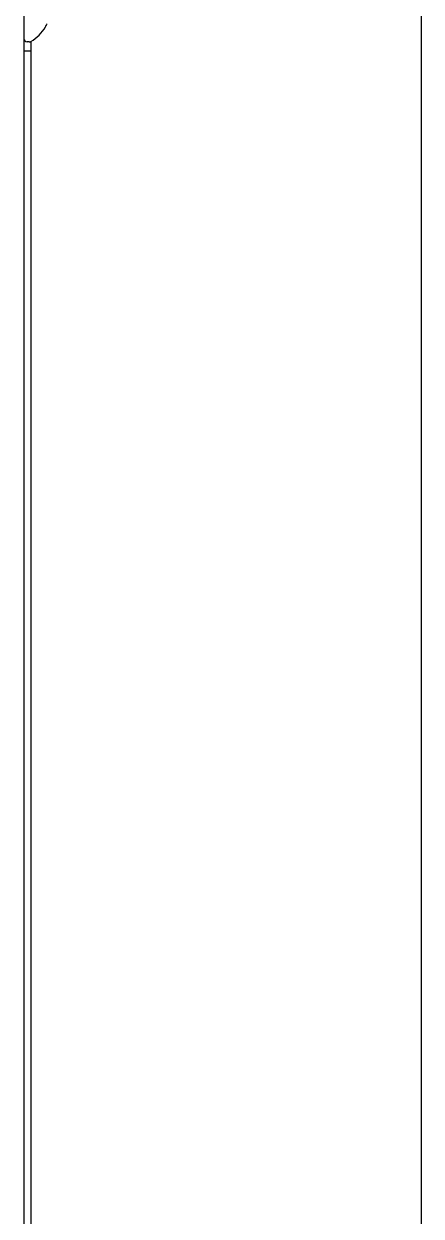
# Model space of a CAD drawing. Header units: millimetres. Extents: x -3169 to 1166, y -4146 to -91.
# Drawn here: x -1299 to -1253.9, y -2256.4 to -2121.1 of the extents above; entities that cross this region are included whole.
import ezdxf

# ---------------------------------------------------------------- set-up
doc = ezdxf.new("R2010")
doc.units = ezdxf.units.MM
doc.header["$LTSCALE"] = 23.1
doc.layers.get('0').update_dxf_attribs({"linetype": 'CONTINUOUS'})

msp = doc.modelspace()

# ---------------------------------------------------------------- linework, layer by layer
for p, q in [((-1253.92, -1478.33), (-1253.92, -2283.96)), ((-1299.02, -1491.96), (-1299.02, -2385.46)), ((-1296.54, -2121.46), (-1296.57, -2121.46)), ((-1298.42, -2123.16), (-1298.62, -2123.16)), ((-1298.22, -2123.11), (-1298.22, -2284.96)), ((-1299.02, -2124.16), (-1298.22, -2124.16))]:
    msp.add_line(p, q)
for centre, radius, start, end in [((-1300.64, -2118.96), 4.8, 300.3012, 328.6273), ((-1300.62, -2118.97), 4.75, 328.4659, 331.0313), ((-1300.62, -2118.98), 4.75, 331.0316, 331.9926), ((-1300.62, -2118.98), 4.75, 331.9926, 333.3187), ((-1298.62, -2122.76), 0.4, 180, 270), ((-1298.42, -2122.76), 0.4, 270, 300.3012)]:
    msp.add_arc(centre, radius, start, end)

doc.saveas('drawing.dxf')
